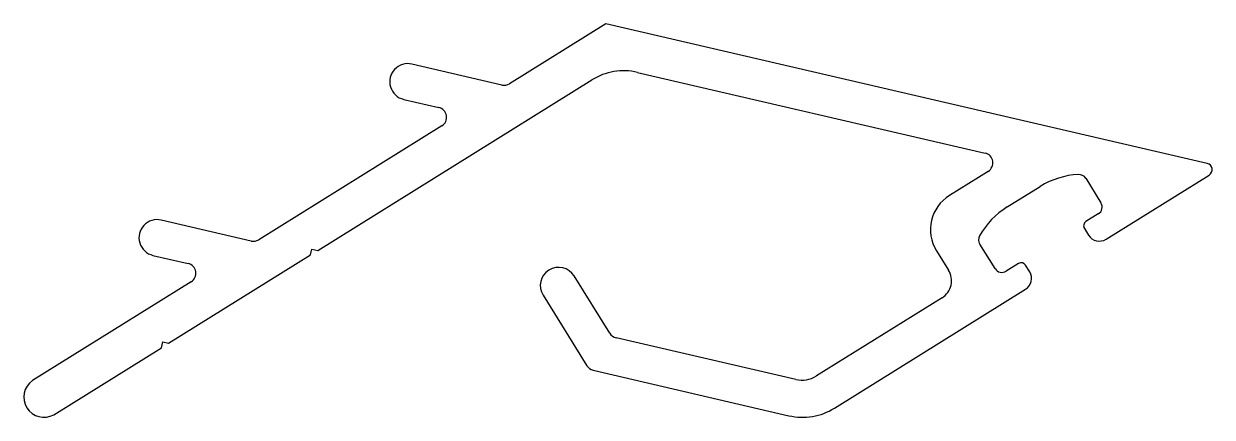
# Model space of a CAD drawing. Extents: x -29.5 to 29.5, y 21.7 to 41.3.
import ezdxf

# ---------------------------------------------------------------- set-up
doc = ezdxf.new("R2010")
doc.units = 0
doc.layers.get('0').update_dxf_attribs({"linetype": 'CONTINUOUS'})

msp = doc.modelspace()

# ---------------------------------------------------------------- linework, layer by layer
for p, q in [((-0.601, 41.296), (-5.391, 38.313)), ((29.281, 34.353), (-0.601, 41.296)), ((-5.768, 38.25), (-10.238, 39.29)), ((-14.913, 30.026), (-1.299, 38.503)), ((0.966, 38.879), (18.24, 34.865)), ((-10.646, 37.536), (-8.903, 37.131)), ((-8.752, 36.22), (-17.849, 30.554)), ((18.391, 33.953), (16.47, 32.757)), ((24.251, 30.582), (29.377, 33.774)), ((19.342, 32.189), (20.974, 33.206)), ((23.241, 33.609), (23.996, 32.398)), ((-18.227, 30.492), (-22.698, 31.532)), ((23.866, 31.838), (23.253, 31.456)), ((23.173, 31.112), (23.376, 30.785)), ((18.734, 29.121), (17.98, 30.332)), ((-23.106, 29.779), (-21.362, 29.373)), ((-22.33, 25.409), (-15.274, 29.802)), ((-15.274, 29.802), (-15.206, 30.094)), ((-15.206, 30.094), (-14.913, 30.026)), ((15.829, 30.002), (16.424, 29.048)), ((19.907, 29.372), (19.294, 28.991)), ((20.455, 28.966), (20.252, 29.292)), ((-21.211, 28.461), (-29.094, 23.553)), ((-0.409, 25.907), (-2.183, 28.752)), ((-3.725, 27.792), (-1.544, 24.288)), ((10.76, 22.181), (20.252, 28.091)), ((16.104, 27.67), (9.856, 23.779)), ((-22.69, 25.184), (-22.622, 25.477)), ((-22.622, 25.477), (-22.33, 25.409)), ((8.83, 23.609), (-0.098, 25.684)), ((-28.036, 21.855), (-22.69, 25.184)), ((-1.233, 24.066), (8.495, 21.805))]:
    msp.add_line(p, q)
for centre, radius, start, end in [((-10.442, 38.413), 0.9, 76.90697, 256.90697), ((0.287, 35.956), 3, 76.91865, 121.90697), ((-5.655, 38.737), 0.5, 256.90697, 301.91917), ((-9.016, 36.644), 0.5, 301.91009, 76.90697), ((18.127, 34.378), 0.5, 301.91006, 76.91865), ((29.209, 34.043), 0.317, 301.91586, 76.91865), ((23.067, 29.844), 3.96, 92.75659, 121.91526), ((22.896, 33.394), 0.406, 31.91586, 92.75659), ((17.527, 31.059), 2, 121.91006, 211.90871), ((21.435, 28.828), 3.96, 121.91586, 151.0751), ((23.651, 32.183), 0.406, 301.91586, 31.91586), ((-22.902, 30.655), 0.9, 76.90697, 256.90697), ((23.385, 31.244), 0.25, 121.91586, 211.91586), ((18.325, 30.547), 0.406, 151.0751, 211.91788), ((23.915, 31.121), 0.635, 211.91586, 301.91586), ((-18.114, 30.979), 0.5, 256.90697, 301.91009), ((-21.475, 28.886), 0.5, 301.91009, 76.90697), ((-2.954, 28.272), 0.909, 31.90801, 211.90751), ((15.575, 28.519), 1, 301.91568, 31.91586), ((19.079, 29.336), 0.406, 211.91586, 301.91586), ((20.039, 29.16), 0.25, 31.91586, 121.91586), ((19.916, 28.63), 0.635, 301.91586, 31.91586), ((0.015, 26.171), 0.5, 211.92777, 256.91548), ((-1.12, 24.553), 0.5, 211.90751, 256.91865), ((9.138, 24.934), 1.36, 256.91548, 301.91468), ((-28.525, 22.729), 1.001, 124.59291, 299.22727), ((9.174, 24.728), 3, 256.91865, 301.90775)]:
    msp.add_arc(centre, radius, start, end)

doc.saveas('drawing.dxf')
